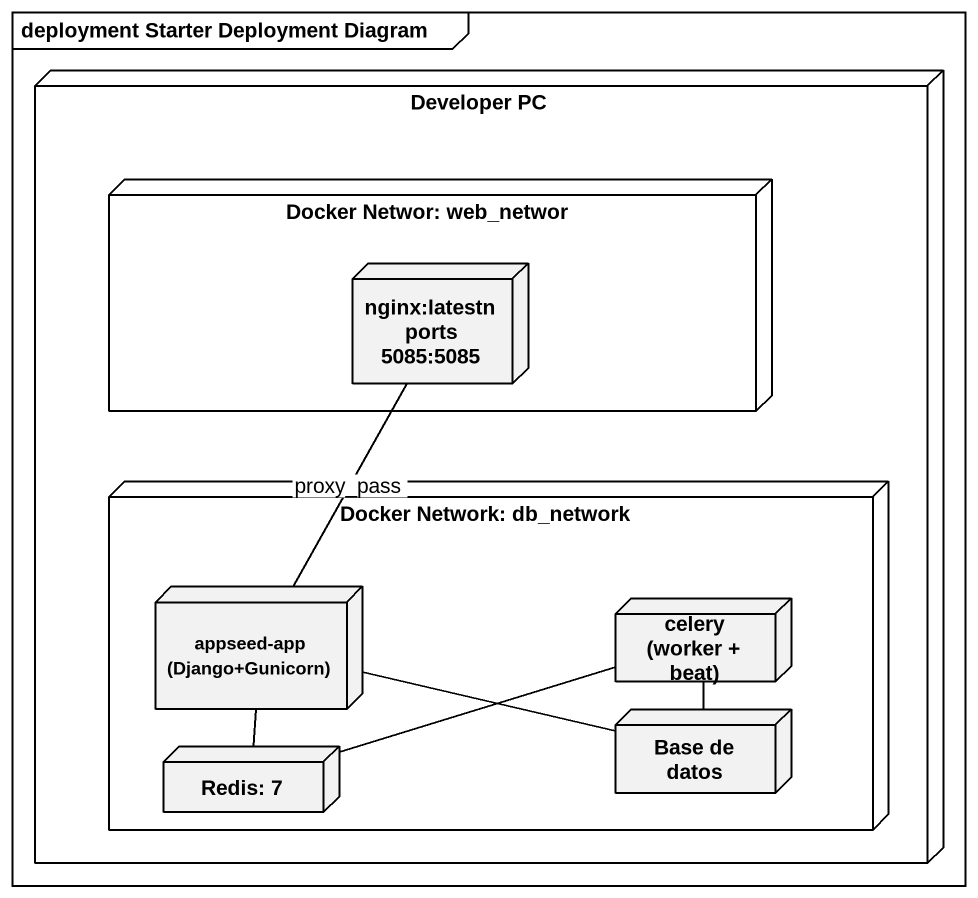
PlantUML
@startuml
mainframe deployment Starter Deployment Diagram
node "Developer PC" as Developer_PC {
  node "Docker Networ: web_networ" as Docker_Networ_web_networ {
    node "nginx:latestn ports 5085:5085" as nginx_latestn_ports_5085
  }
  node "Docker Network: db_network" as Docker_Network_db_network {
    node "appseed-app (Django+Gunicorn)" as appseed_app_Django_Gunicorn
    node "celery (worker + beat)" as celery_worker_beat
    node "Redis: 7" as Redis_7
    node "Base de datos" as Base_de_datos
  }
}
nginx_latestn_ports_5085 -- appseed_app_Django_Gunicorn : proxy_pass
appseed_app_Django_Gunicorn -- Redis_7
appseed_app_Django_Gunicorn -right- Base_de_datos
celery_worker_beat -left- Redis_7
celery_worker_beat -- Base_de_datos
@enduml
